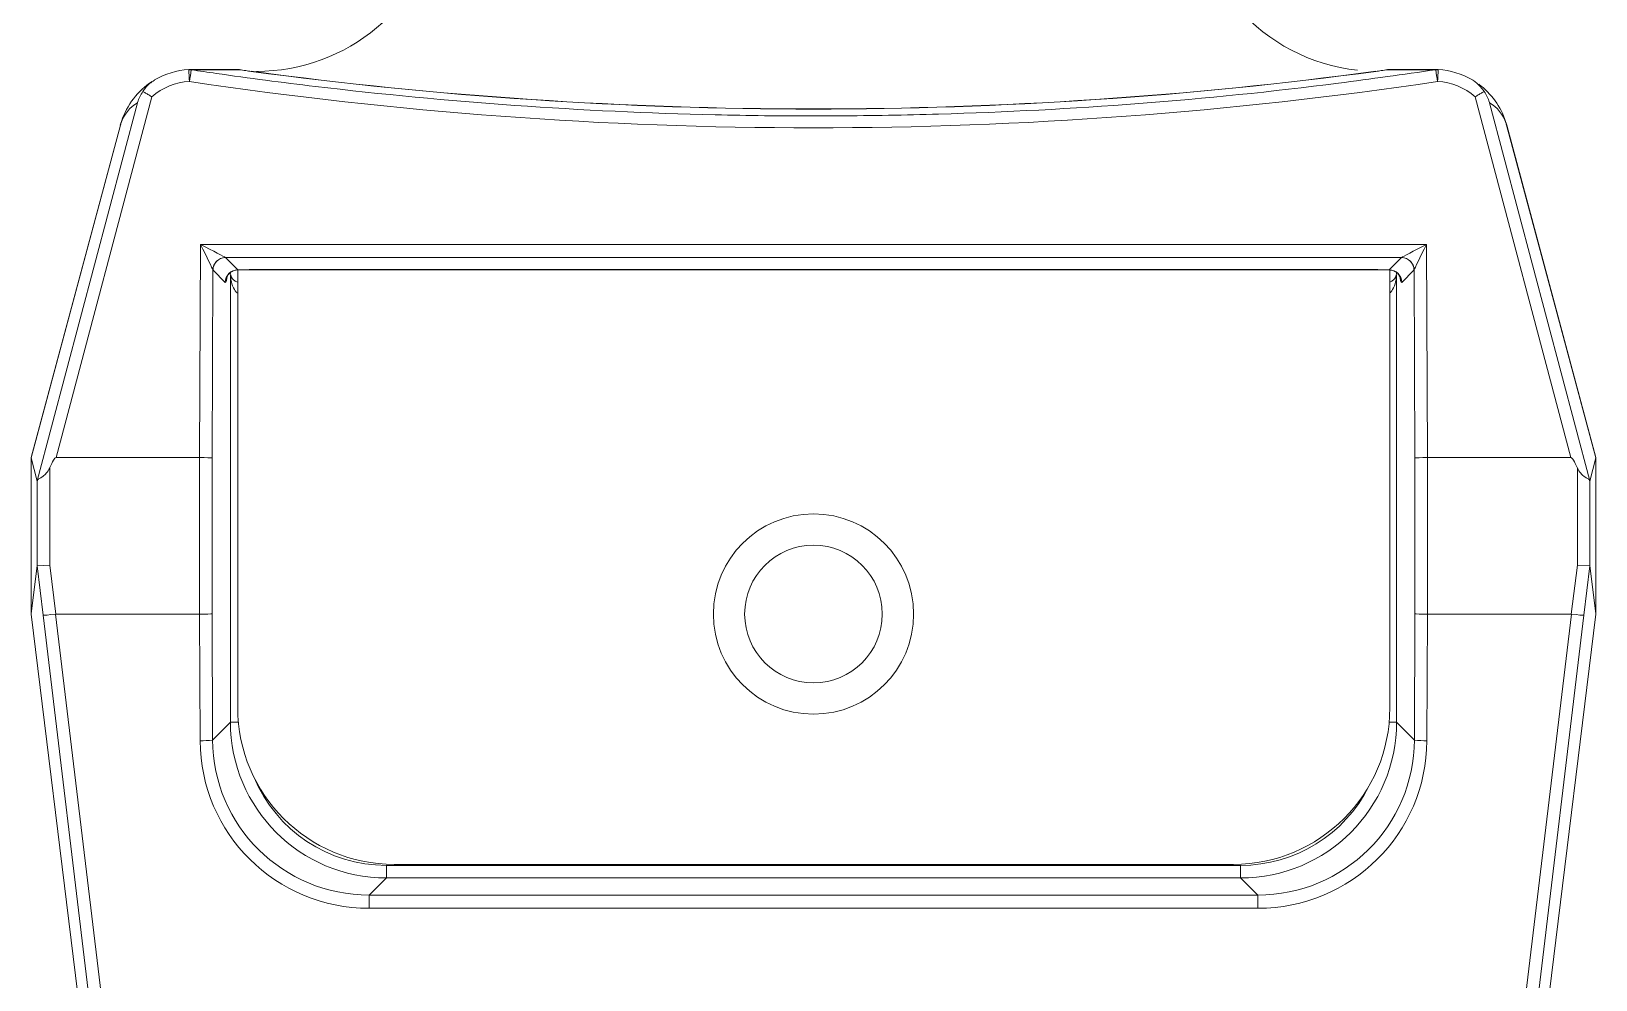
# Model space of a CAD drawing. Extents: x 12.1 to 108.7, y 1 to 80.4.
# Drawn here: x 101.843 to 103.093, y 28.391 to 29.149 of the extents above; entities that cross this region are included whole.
import ezdxf

# ---------------------------------------------------------------- set-up
doc = ezdxf.new("R2010")
doc.units = 0
doc.header["$MEASUREMENT"] = 0
doc.linetypes.add('SLD-Solid', pattern=[0])
doc.layers.add('OBJECT', color=7, linetype='CONTINUOUS')

msp = doc.modelspace()

# ---------------------------------------------------------------- linework, layer by layer
at = {"layer": 'OBJECT', "linetype": 'SLD-Solid', "lineweight": 15}
for p, q in [((102.0096, 29.1184), (102.0098, 29.1184)), ((102.927, 29.1184), (102.9268, 29.1184)), ((101.9282, 29.0921), (101.8481, 28.79)), ((101.8632, 28.8086), (101.9396, 29.0968)), ((103.0734, 28.8086), (102.997, 29.0968)), ((103.0084, 29.0921), (103.0885, 28.79)), ((101.8433, 28.8086), (101.9145, 29.0741)), ((101.9145, 29.0741), (101.8433, 28.8085)), ((101.9145, 29.0741), (101.9145, 29.0741)), ((103.0933, 28.8085), (103.0221, 29.0741)), ((103.0222, 29.0741), (103.0221, 29.0741)), ((103.0222, 29.0741), (103.0933, 28.8086)), ((101.9785, 28.9789), (101.9777, 28.8086)), ((101.9785, 28.9789), (102.9581, 28.9789)), ((102.9581, 28.9789), (102.9589, 28.8086)), ((101.9984, 28.9684), (101.9985, 28.9684)), ((102.9381, 28.9684), (101.9985, 28.9684)), ((102.0083, 28.9585), (101.9985, 28.9684)), ((102.9283, 28.9585), (102.9381, 28.9684)), ((102.9381, 28.9684), (102.9382, 28.9684)), ((101.9877, 28.8083), (101.9884, 28.9585)), ((101.9884, 28.9585), (101.9885, 28.9584)), ((101.9885, 28.9584), (101.9983, 28.9485)), ((102.0024, 28.9544), (102.0029, 28.9539)), ((102.0025, 28.9529), (102.0025, 28.5973)), ((102.0029, 28.9539), (102.0027, 28.9536)), ((102.0083, 28.9584), (102.0083, 28.6086)), ((102.0175, 28.9587), (102.9191, 28.9587)), ((102.0175, 28.9587), (102.0175, 28.9586)), ((102.9191, 28.9587), (102.9191, 28.9586)), ((102.9288, 28.6086), (102.9288, 28.9583)), ((102.9342, 28.9544), (102.9337, 28.9539)), ((102.9337, 28.9539), (102.9339, 28.9536)), ((102.9341, 28.9529), (102.9341, 28.5973)), ((102.9481, 28.9584), (102.9383, 28.9485)), ((102.9481, 28.9584), (102.9482, 28.9585)), ((102.9489, 28.8083), (102.9482, 28.9585)), ((101.8433, 28.8086), (101.8433, 28.6836)), ((101.8433, 28.8086), (101.8433, 28.8086)), ((101.8433, 28.8085), (101.8433, 28.8084)), ((101.8433, 28.8084), (101.848, 28.7897)), ((101.8433, 28.6839), (101.8433, 28.8084)), ((101.858, 28.7227), (101.858, 28.8003)), ((101.8632, 28.8086), (101.9777, 28.8086)), ((101.9777, 28.8086), (101.9777, 28.8086)), ((101.9777, 28.8086), (101.9777, 28.6836)), ((101.9877, 28.6838), (101.9877, 28.8083)), ((102.9489, 28.6838), (102.9489, 28.8083)), ((103.0734, 28.8086), (102.9589, 28.8086)), ((102.9589, 28.8086), (102.9589, 28.8086)), ((102.9589, 28.8086), (102.9589, 28.6836)), ((103.0787, 28.7227), (103.0787, 28.8003)), ((103.0933, 28.8084), (103.0886, 28.7897)), ((103.0933, 28.8086), (103.0933, 28.6836)), ((103.0933, 28.8086), (103.0933, 28.8086)), ((103.0933, 28.8084), (103.0933, 28.8085)), ((103.0933, 28.6839), (103.0933, 28.8084)), ((101.848, 28.7897), (101.8481, 28.79)), ((101.848, 28.7897), (101.848, 28.7221)), ((103.0885, 28.79), (103.0886, 28.7897)), ((103.0886, 28.7897), (103.0886, 28.7221)), ((101.848, 28.7221), (101.8433, 28.6839)), ((101.858, 28.7227), (101.848, 28.7221)), ((101.848, 28.7221), (101.848, 28.7221)), ((101.848, 28.7221), (101.8528, 28.6826)), ((101.8628, 28.6836), (101.858, 28.7227)), ((103.0738, 28.6836), (103.0787, 28.7227)), ((103.0787, 28.7227), (103.0886, 28.7221)), ((103.0886, 28.7221), (103.0838, 28.6826)), ((103.0886, 28.7221), (103.0886, 28.7221)), ((103.0886, 28.7221), (103.0933, 28.6839)), ((101.8433, 28.6839), (101.8433, 28.6835)), ((101.8433, 28.6836), (101.8433, 28.6835)), ((101.8787, 28.3949), (101.8433, 28.6835)), ((101.8528, 28.6826), (101.9018, 28.2741)), ((101.8628, 28.6836), (101.8627, 28.6835)), ((101.9118, 28.2748), (101.8627, 28.6835)), ((101.9777, 28.6836), (101.8628, 28.6836)), ((101.9777, 28.6836), (101.9777, 28.6836)), ((101.9777, 28.6836), (101.9782, 28.5824)), ((101.9882, 28.5829), (101.9877, 28.6838)), ((102.9484, 28.5829), (102.9489, 28.6838)), ((102.9589, 28.6836), (102.9584, 28.5824)), ((102.9589, 28.6836), (103.0738, 28.6836)), ((102.9589, 28.6836), (102.9589, 28.6836)), ((103.0248, 28.2748), (103.0739, 28.6835)), ((103.0838, 28.6826), (103.0348, 28.2741)), ((103.0579, 28.3949), (103.0933, 28.6835)), ((103.0739, 28.6835), (103.0738, 28.6836)), ((103.0933, 28.6835), (103.0933, 28.6839)), ((103.0933, 28.6836), (103.0933, 28.6835)), ((102.0025, 28.5973), (101.9882, 28.5829)), ((102.0025, 28.5973), (102.0088, 28.5973)), ((102.9341, 28.5973), (102.9283, 28.5973)), ((102.9341, 28.5973), (102.9484, 28.5829)), ((102.127, 28.4827), (102.127, 28.4728)), ((102.127, 28.4827), (102.8096, 28.4827)), ((102.1333, 28.4836), (102.8038, 28.4836)), ((102.8096, 28.4827), (102.8096, 28.4728)), ((102.1133, 28.459), (102.127, 28.4728)), ((102.8096, 28.4728), (102.127, 28.4728)), ((102.8233, 28.459), (102.8096, 28.4728)), ((102.1133, 28.4485), (102.1133, 28.459)), ((102.1133, 28.459), (102.8233, 28.459)), ((102.8233, 28.4485), (102.8233, 28.459)), ((102.8233, 28.4485), (102.1133, 28.4485))]:
    msp.add_line(p, q, dxfattribs=at)
for radius in [0.08, 0.055]:
    msp.add_circle((102.4683, 28.6836), radius, dxfattribs=at)
for centre, radius, start, end in [((102.9195, 29.2671), 0.15, 180, 263.7177), ((102.0232, 29.2671), 0.15, 270, 349.6225), ((101.9724, 29.0586), 0.06, 93.0951, 120.6343), ((101.1791, 29.0686), 0.7916, 2.93, 3.6146), ((101.9697, 29.1091), 0.00937, 80.7621, 93.0915), ((102.2939, 29.0627), 0.3275, 170.2245, 171.8778), ((101.9724, 29.1097), 0.00888, 80.5153, 89.9971), ((102.0082, 29.1086), 0.01, 80.9914, 90), ((102.0082, 29.1098), 0.00872, 81.0334, 89.9972), ((102.4683, 32.4586), 3.3715, 262.3396, 270), ((102.4683, 32.4586), 3.3716, 262.3396, 277.6604), ((102.4683, 32.4586), 3.3715, 270, 277.6604), ((102.9284, 29.1086), 0.01, 90, 99.0086), ((102.9284, 29.1098), 0.00872, 90.0028, 98.9666), ((102.9642, 29.1097), 0.00888, 90.0029, 99.4847), ((102.9669, 29.1091), 0.00937, 86.9085, 99.2379), ((102.6427, 29.0627), 0.3275, 8.1222, 9.7755), ((103.7575, 29.0686), 0.7916, 176.3854, 177.07), ((102.9642, 29.0586), 0.06, 59.3657, 86.9049), ((101.9724, 29.0586), 0.06, 122.7683, 161.9826), ((101.9724, 29.0591), 0.05, 93.0951, 131.0152), ((102.9642, 29.0591), 0.05, 48.9848, 86.9049), ((102.9642, 29.0586), 0.06, 18.0174, 53.4162), ((101.9435, 29.0663), 0.03, 120.6915, 161.9826), ((102.9931, 29.0663), 0.03, 18.0174, 59.3085), ((101.9724, 29.0586), 0.06, 161.9826, 165), ((101.9435, 29.0663), 0.03, 161.9826, 165), ((101.9296, 29.0725), 0.015, 161.9859, 168.0099), ((102.9642, 29.0586), 0.06, 15, 18.0174), ((103.007, 29.0725), 0.015, 11.9901, 18.0141), ((102.9931, 29.0663), 0.03, 15, 18.0174), ((101.9985, 28.9583), 0.0101, 90.6424, 179.0018), ((101.9986, 28.9583), 0.0101, 90.5081, 179.4919), ((102.938, 28.9583), 0.0101, 0.5081, 89.4919), ((102.9381, 28.9583), 0.0101, 0.9982, 89.3576), ((102.0084, 28.9485), 0.0101, 90.5081, 179.4919), ((102.9282, 28.9485), 0.0101, 0.5081, 89.4919), ((102.1333, 28.6086), 0.125, 180, 270), ((102.8038, 28.6086), 0.125, 270, 360), ((101.9801, 28.6402), 0.0578, 268.0795, 277.9802), ((102.9565, 28.6402), 0.0578, 262.0198, 271.9205)]:
    msp.add_arc(centre, radius, start, end, dxfattribs=at)
for centre, major_axis, ratio, start_param, end_param in [((102.4683, 32.4495), (0, 3.3775), 0.999996, 2.993427, 3.289759), ((101.9785, 28.9783), (-0.0099, 0.0199), 0.010836, 3.250535, 4.734193), ((101.9785, 28.9783), (0.0199, -0.01), 0.021745, 0.098052, 1.58171), ((102.9581, 28.9783), (0.0199, 0.01), 0.021745, 1.559882, 3.043541), ((102.9581, 28.9783), (0.0099, 0.0199), 0.010836, 1.548992, 3.03265), ((102.008, 28.9547), (-0.004, 0.0117), 0.411517, 1.295645, 1.497694), ((102.0175, 28.9565), (0.025, 0), 0.087489, 1.570796, 1.94873), ((102.9191, 28.9565), (0.025, 0), 0.087489, 1.192863, 1.570796), ((102.9286, 28.9547), (0.004, 0.0117), 0.411517, 4.785491, 4.989143), ((101.8144, 28.624), (0.0489, 0.1845), 0.05238, 0.013879, 0.314549), ((101.9777, 28.8083), (0.01, -0.00002), 0.027111, 0.087331, 1.570861), ((102.9589, 28.8083), (0.01, 0.00002), 0.027111, 1.570732, 3.054262), ((103.1222, 28.624), (-0.0489, 0.1845), 0.05238, 5.968636, 6.269306), ((101.8627, 28.6838), (0.00993, 0.00121), 0.026195, 3.193989, 4.706071), ((101.9777, 28.6838), (0.01, 0.00002), 0.026383, 4.712328, 6.195858), ((102.9589, 28.6838), (0.01, -0.00002), 0.026383, 3.22892, 4.71245), ((103.0739, 28.6838), (0.00993, -0.00121), 0.026195, 4.718707, 6.230789), ((102.1279, 28.5982), (0.089, 0.089), 0.993631, 2.359993, 3.923193), ((102.8087, 28.5982), (0.089, -0.089), 0.993631, 5.501585, 7.064785), ((102.1137, 28.5834), (0.1299, 0.0387), 0.994537, 2.858136, 4.421336), ((102.1137, 28.584), (0.1188, 0.0407), 0.993756, 2.817752, 4.380952), ((102.8229, 28.584), (0.1188, -0.0407), 0.993756, 5.043826, 6.607026), ((102.8229, 28.5834), (0.1299, -0.0387), 0.994537, 5.003442, 6.566642), ((102.1279, 28.5982), (-0.0819, -0.0819), 0.992433, 5.895703, 7.064785), ((102.8087, 28.5982), (0.0819, -0.0819), 0.992433, 5.501585, 6.604377)]:
    msp.add_ellipse(centre, major_axis=major_axis, ratio=ratio, start_param=start_param, end_param=end_param, dxfattribs=at)
for points in [[(101.9724, 29.1186), (101.9692, 29.1185)], [(101.9712, 29.1184), (101.9739, 29.1184)], [(102.0082, 29.1186), (101.9724, 29.1186)], [(102.9284, 29.1186), (102.9642, 29.1186)], [(102.9654, 29.1184), (102.9627, 29.1184)], [(102.9642, 29.1186), (102.9674, 29.1185)], [(102.0027, 28.9536), (102.0024, 28.9544)], [(102.0175, 28.9586), (102.9191, 28.9586)], [(102.9339, 28.9536), (102.9342, 28.9544)], [(101.8433, 28.8085), (101.8433, 28.8086)], [(103.0933, 28.8086), (103.0933, 28.8085)]]:
    msp.add_open_spline(points, degree=1, dxfattribs=at)
for points, knots in [([(101.9712, 29.1184), (101.9778, 29.1174), (102.0107, 29.1125), (102.1497, 29.0944), (102.3092, 29.083), (102.4488, 29.0814), (102.5083, 29.0816), (102.6484, 29.0841), (102.8079, 29.096), (102.9395, 29.1147), (102.9654, 29.1184)], [0, 0, 0, 0, 0.020047, 0.10024, 0.421356, 0.5, 0.520047, 0.60024, 0.921356, 1, 1, 1, 1]), ([(101.9739, 29.1184), (101.9761, 29.1184), (101.9877, 29.1184), (101.9998, 29.1184), (102.0096, 29.1184)], [0, 0, 0, 0, 0.194244, 1, 1, 1, 1]), ([(102.0096, 29.1184), (102.0113, 29.1182), (102.0143, 29.1177), (102.0175, 29.1173), (102.0189, 29.1171)], [0, 0, 0, 0, 0.564668, 1, 1, 1, 1]), ([(102.927, 29.1184), (102.9253, 29.1182), (102.9223, 29.1177), (102.9191, 29.1173), (102.9177, 29.1171)], [0, 0, 0, 0, 0.564668, 1, 1, 1, 1]), ([(102.9627, 29.1184), (102.9605, 29.1184), (102.9489, 29.1184), (102.9368, 29.1184), (102.927, 29.1184)], [0, 0, 0, 0, 0.194244, 1, 1, 1, 1]), ([(101.9324, 29.101), (101.9307, 29.0982), (101.9291, 29.0953), (101.9282, 29.0922), (101.9282, 29.0921)], [0, 0, 0, 0, 0.980027, 1, 1, 1, 1]), ([(101.9418, 29.1102), (101.9418, 29.1101), (101.939, 29.1085), (101.9356, 29.1056), (101.9331, 29.102), (101.9324, 29.101)], [0, 0, 0, 0, 0.021182, 0.71712, 1, 1, 1, 1]), ([(101.9396, 29.0968), (101.9395, 29.0969), (101.939, 29.0972), (101.9374, 29.0981), (101.9351, 29.0995), (101.9333, 29.1005), (101.9325, 29.1009), (101.9324, 29.101)], [0, 0, 0, 0, 0.017181, 0.202287, 0.556603, 0.898381, 1, 1, 1, 1]), ([(103.0043, 29.101), (103.0023, 29.1035), (102.9997, 29.1069), (102.996, 29.1094), (102.9949, 29.1101), (102.9948, 29.1102)], [0, 0, 0, 0, 0.696361, 0.978817, 1, 1, 1, 1]), ([(102.997, 29.0968), (102.9971, 29.0969), (102.9976, 29.0972), (102.9992, 29.0981), (103.0015, 29.0995), (103.0033, 29.1005), (103.0041, 29.1009), (103.0043, 29.101)], [0, 0, 0, 0, 0.017181, 0.202287, 0.556603, 0.898381, 1, 1, 1, 1]), ([(103.0084, 29.0921), (103.0084, 29.0922), (103.0075, 29.0953), (103.0059, 29.0982), (103.0043, 29.101)], [0, 0, 0, 0, 0.019973, 1, 1, 1, 1]), ([(101.9983, 28.9485), (101.9986, 28.9486), (101.999, 28.9486), (101.9994, 28.9511), (101.9996, 28.9523)], [0, 0, 0, 0, 0.52125, 1, 1, 1, 1]), ([(101.9995, 28.9523), (101.9995, 28.9523), (101.9995, 28.9523), (101.9997, 28.9529), (102.0004, 28.9542), (102.0019, 28.9561), (102.0045, 28.9578), (102.007, 28.9586), (102.0084, 28.9584), (102.0086, 28.9583)], [0, 0, 0, 0, 0.086963, 0.202812, 0.323615, 0.496536, 0.716042, 0.955338, 1, 1, 1, 1]), ([(102.0024, 28.9544), (102.0025, 28.954), (102.0025, 28.9535), (102.0025, 28.953), (102.0025, 28.9529)], [0, 0, 0, 0, 0.91349, 1, 1, 1, 1]), ([(102.0025, 28.9529), (102.0027, 28.9516), (102.0032, 28.9483), (102.0048, 28.944), (102.0067, 28.9409), (102.0079, 28.9401), (102.0083, 28.9398)], [0, 0, 0, 0, 0.302679, 0.73436, 0.898334, 1, 1, 1, 1]), ([(102.0083, 28.9487), (102.0078, 28.9489), (102.0062, 28.9494), (102.0041, 28.9511), (102.0032, 28.9526), (102.0027, 28.9536)], [0, 0, 0, 0, 0.147883, 0.466599, 1, 1, 1, 1]), ([(102.008, 28.9584), (102.0089, 28.9585), (102.0118, 28.9586), (102.0152, 28.9586), (102.0175, 28.9586)], [0, 0, 0, 0, 0.296132, 1, 1, 1, 1]), ([(102.9191, 28.9586), (102.9219, 28.9586), (102.9253, 28.9586), (102.9281, 28.9585), (102.9286, 28.9584)], [0, 0, 0, 0, 0.835435, 1, 1, 1, 1]), ([(102.9287, 28.9583), (102.9293, 28.9583), (102.931, 28.9583), (102.9333, 28.9571), (102.9353, 28.9555), (102.9364, 28.9539), (102.9369, 28.9529), (102.9371, 28.9523), (102.9371, 28.9523), (102.9371, 28.9523)], [0, 0, 0, 0, 0.127014, 0.349004, 0.531166, 0.682747, 0.801358, 0.905471, 1, 1, 1, 1]), ([(102.9288, 28.9489), (102.9292, 28.949), (102.9305, 28.9495), (102.9325, 28.9511), (102.9334, 28.9526), (102.9339, 28.9536)], [0, 0, 0, 0, 0.097034, 0.434769, 1, 1, 1, 1]), ([(102.9341, 28.9529), (102.9339, 28.9516), (102.9334, 28.9483), (102.9318, 28.944), (102.93, 28.9411), (102.9291, 28.9404), (102.9288, 28.9402)], [0, 0, 0, 0, 0.316855, 0.768755, 0.940408, 1, 1, 1, 1]), ([(102.9342, 28.9544), (102.9342, 28.954), (102.9341, 28.9535), (102.9341, 28.953), (102.9341, 28.9529)], [0, 0, 0, 0, 0.9134904, 1, 1, 1, 1]), ([(102.9383, 28.9485), (102.938, 28.9486), (102.9376, 28.9486), (102.9372, 28.9511), (102.937, 28.9523)], [0, 0, 0, 0, 0.522641, 1, 1, 1, 1]), ([(101.858, 28.8003), (101.8572, 28.7988), (101.8558, 28.7962), (101.8528, 28.7936), (101.8502, 28.7921), (101.8487, 28.791), (101.8482, 28.7902), (101.8481, 28.79)], [0, 0, 0, 0, 0.281503, 0.477149, 0.672463, 0.878462, 1, 1, 1, 1]), ([(103.0787, 28.8003), (103.0794, 28.7988), (103.0808, 28.7962), (103.0838, 28.7936), (103.0864, 28.7921), (103.0879, 28.791), (103.0884, 28.7902), (103.0885, 28.79)], [0, 0, 0, 0, 0.2815032, 0.4771486, 0.6724629, 0.8784622, 1, 1, 1, 1]), ([(101.966, 27.6885), (101.9653, 27.6942), (101.9617, 27.7226), (101.947, 27.842), (101.9185, 28.0718), (101.893, 28.2788), (101.8787, 28.3949)], [0, 0, 0, 0, 0.024148, 0.120739, 0.507103, 1, 1, 1, 1]), ([(102.9706, 27.6885), (102.9713, 27.6942), (102.9749, 27.7226), (102.9896, 27.842), (103.0181, 28.0718), (103.0436, 28.2788), (103.0579, 28.3949)], [0, 0, 0, 0, 0.024148, 0.120739, 0.507103, 1, 1, 1, 1])]:
    msp.add_open_spline(points, degree=3, knots=knots, dxfattribs=at)

doc.saveas('drawing.dxf')
